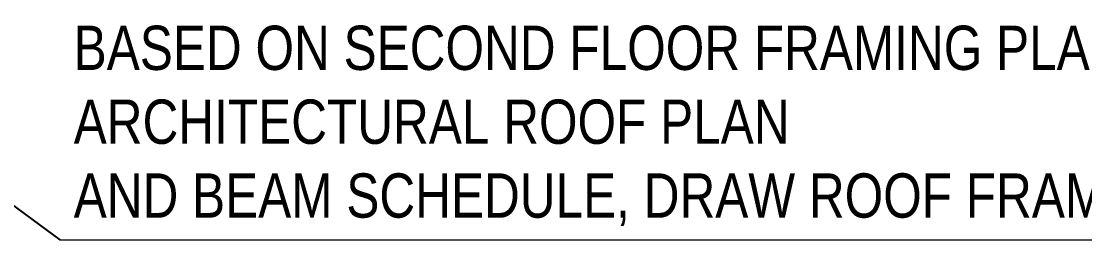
# Model space of a CAD drawing. Header units: millimetres. Extents: x -31954 to 493870, y 99509 to 604061.
# Drawn here: x 177230 to 225193, y 393791 to 403655 of the extents above; entities that cross this region are included whole.
import ezdxf

# ---------------------------------------------------------------- set-up
doc = ezdxf.new("R2010")
doc.units = ezdxf.units.MM
doc.header["$LTSCALE"] = 10
doc.layers.add('S-STEEL INSTRUCTIONS', color=170, linetype='Continuous', lineweight=9)
doc.styles.add('Dimension Text', font='arial.ttf', dxfattribs={"width": 0.8})
doc.styles.add('Revit_Arial', font='arial.ttf')
doc.dimstyles.new('DIM', dxfattribs={"dimscale": 1000, "dimtxt": 2, "dimasz": 2, "dimexe": 0.787402, "dimexo": 0.492126, "dimtad": 1, "dimdec": 0, "dimzin": 0, "dimdsep": 46, "dimtxsty": 'Revit_Arial', "dimcen": 0, "dimazin": 0, "dimtfac": 1, "dimtdec": 0, "dimtix": 1, "dimtmove": 0, "dimatfit": 3, "dimfxl": 1, "dimtvp": 1, "dimtfill": 1, "dimtolj": 1, "dimtzin": 0, "dimarcsym": 2})

msp = doc.modelspace()

# ---------------------------------------------------------------- linework, layer by layer
at = {"layer": 'S-STEEL INSTRUCTIONS'}
msp.add_line((178970, 393790.6), (238877.4, 393790.6), dxfattribs=at)

# ---------------------------------------------------------------- texts
at = {"layer": 'S-STEEL INSTRUCTIONS', "insert": (179595, 394415.6), "char_height": 2000, "attachment_point": 7, "style": 'Dimension Text', "bg_fill": 3, "box_fill_scale": 1.1, "bg_fill_color": 256, "bg_fill_true_color": 13158600, "bg_fill_transparency": 0}
msp.add_mtext('BASED ON SECOND FLOOR FRAMING PLAN, \\PARCHITECTURAL ROOF PLAN\\PAND BEAM SCHEDULE, DRAW ROOF FRAMING PLAN', dxfattribs=at)

# ---------------------------------------------------------------- leaders
at = {"layer": 'S-STEEL INSTRUCTIONS'}
msp.add_leader([(172776.6, 398331.1), (178970, 393790.6)], dimstyle='DIM', dxfattribs=at)

doc.saveas('drawing.dxf')
